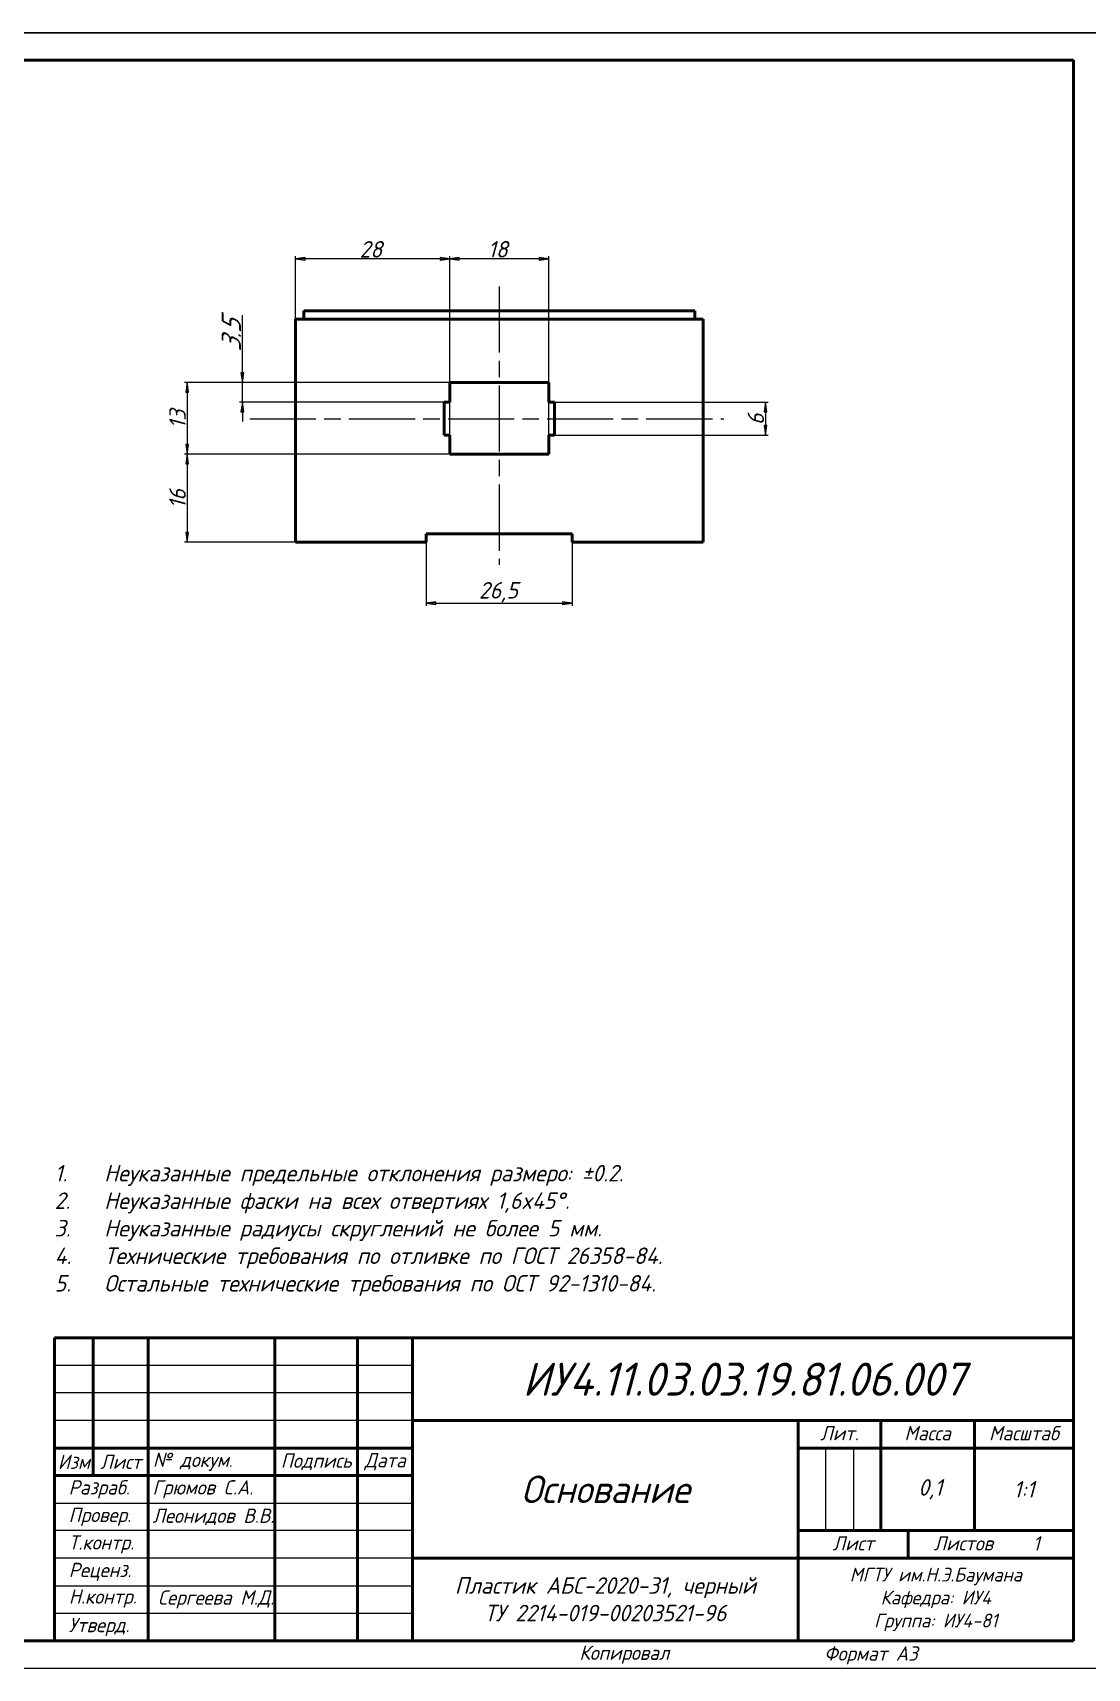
# Model space of a CAD drawing. Header units: inches. Extents: x -14 to 5184, y -66 to 1689.
# Drawn here: x 3352.1 to 3543.5, y 661.2 to 958.2 of the extents above; entities that cross this region are included whole.
import ezdxf

# ---------------------------------------------------------------- set-up
doc = ezdxf.new("R2010")
doc.units = ezdxf.units.IN
doc.header["$MEASUREMENT"] = 0
doc.linetypes.add('ACAD_ISO08W100', pattern=[36, 24, -3, 6, -3])
for name, color, linetype, lineweight in [('Видимые тонкие (ГОСТ)', 7, 'Continuous', 25), ('Видимый контур (ГОСТ)', 7, 'Continuous', 50), ('Осевая линия (ГОСТ)', 7, 'ACAD_ISO08W100', 25), ('Размер (ГОСТ)', 7, 'Continuous', 25), ('Текст', 7, 'Continuous', 15)]:
    doc.layers.add(name, color=color, linetype=linetype, lineweight=lineweight)
doc.styles.get("Standard").update_dxf_attribs({"font": 'gost_b.ttf', "oblique": 15})
doc.styles.add('Standart 3.0', font='gost_b.ttf', dxfattribs={"oblique": 15, "height": 3})
doc.dimstyles.new('Обычный (ГОСТ)', dxfattribs={"dimscale": 0.5, "dimtxt": 3.5, "dimasz": 3.5, "dimexe": 1, "dimexo": 0, "dimgap": 0.5, "dimtad": 1, "dimrnd": 1e-08, "dimtxsty": 'Standart 3.0', "dimblk": 'Filled-1', "dimblk1": 'Filled-1', "dimblk2": 'Filled-1', "dimcen": 0.09, "dimdle": 15, "dimclrd": 256, "dimclre": 256, "dimclrt": 256, "dimazin": 2, "dimtfac": 0.714286, "dimtmove": 0, "dimatfit": 3, "dimfxl": 1, "dimtolj": 1, "dimlwd": 25, "dimlwe": 25, "dimarcsym": 0})

# ---------------------------------------------------------------- blocks, each defined once
blk = doc.blocks.new('Filled-1')
at = {"color": 0}
for p, q in [((0, 0), (-1, 0.14)), ((-1, 0.14), (-1, -0.14)), ((-1, 0), (0, 0)), ((-1, -0.14), (0, 0))]:
    blk.add_line(p, q, dxfattribs=at)
at = {"color": 0, "flags": 128}
blk.add_lwpolyline([(-1, -0.14), (0, 0), (-1, 0.14), (-1, -0.14)], dxfattribs=at)
at = {"color": 0}
blk.add_solid([(-1, -0.14), (0, 0), (-1, 0.14), (-1, -0.14)], dxfattribs=at)
blk = doc.blocks.new('*D115')
at = {"layer": 'Размер (ГОСТ)', "lineweight": 25, "transparency": 16777216}
for p, q in [((3427.77, 894.72), (3379.62, 894.72)), ((3380.12, 892.97), (3380.12, 883.47)), ((3427.77, 881.72), (3379.62, 881.72))]:
    blk.add_line(p, q, dxfattribs=at)
at = {"layer": 'Размер (ГОСТ)', "lineweight": 25, "transparency": 16777216, "xscale": 1.75, "yscale": 1.75, "zscale": 1.75}
for p, rotation in [((3380.12, 894.72), 90), ((3380.12, 881.72), 270)]:
    blk.add_blockref('Filled-1', p, dxfattribs=dict(at, rotation=rotation))
at = {"layer": 'Размер (ГОСТ)', "transparency": 16777216, "insert": (3376.85, 886.33), "char_height": 3, "attachment_point": 1, "rotation": 90, "style": 'Standart 3.0'}
blk.add_mtext('\\A1;13', dxfattribs=at)
blk = doc.blocks.new('*D116')
at = {"layer": 'Размер (ГОСТ)', "lineweight": 25, "transparency": 16777216}
for p, q in [((3427.77, 881.72), (3427.77, 917.65)), ((3444.02, 917.15), (3429.52, 917.15)), ((3445.77, 881.72), (3445.77, 917.65))]:
    blk.add_line(p, q, dxfattribs=at)
at = {"layer": 'Размер (ГОСТ)', "lineweight": 25, "transparency": 16777216, "xscale": 1.75, "yscale": 1.75, "zscale": 1.75, "rotation": 180}
blk.add_blockref('Filled-1', (3427.77, 917.15), dxfattribs=at)
at = {"layer": 'Размер (ГОСТ)', "lineweight": 25, "transparency": 16777216, "xscale": 1.75, "yscale": 1.75, "zscale": 1.75}
blk.add_blockref('Filled-1', (3445.77, 917.15), dxfattribs=at)
at = {"layer": 'Размер (ГОСТ)', "transparency": 16777216, "insert": (3434.71, 920.41), "char_height": 3, "attachment_point": 1, "style": 'Standart 3.0'}
blk.add_mtext('\\A1;18', dxfattribs=at)
blk = doc.blocks.new('*D117')
at = {"layer": 'Размер (ГОСТ)', "lineweight": 25, "transparency": 16777216}
for p, q in [((3423.52, 867.22), (3423.52, 854.15)), ((3450.02, 867.22), (3450.02, 854.15)), ((3425.27, 854.65), (3448.27, 854.65))]:
    blk.add_line(p, q, dxfattribs=at)
at = {"layer": 'Размер (ГОСТ)', "lineweight": 25, "transparency": 16777216, "xscale": 1.75, "yscale": 1.75, "zscale": 1.75, "rotation": 180}
blk.add_blockref('Filled-1', (3423.52, 854.65), dxfattribs=at)
at = {"layer": 'Размер (ГОСТ)', "lineweight": 25, "transparency": 16777216, "xscale": 1.75, "yscale": 1.75, "zscale": 1.75}
blk.add_blockref('Filled-1', (3450.02, 854.65), dxfattribs=at)
at = {"layer": 'Размер (ГОСТ)', "transparency": 16777216, "insert": (3433.08, 858.49), "char_height": 3, "attachment_point": 1, "style": 'Standart 3.0'}
blk.add_mtext('\\A1;26,5', dxfattribs=at)
blk = doc.blocks.new('*D118')
at = {"layer": 'Размер (ГОСТ)', "lineweight": 25, "transparency": 16777216}
for p, q in [((3427.77, 881.72), (3379.62, 881.72)), ((3380.12, 879.97), (3380.12, 867.47)), ((3404.77, 865.72), (3379.62, 865.72))]:
    blk.add_line(p, q, dxfattribs=at)
at = {"layer": 'Размер (ГОСТ)', "lineweight": 25, "transparency": 16777216, "xscale": 1.75, "yscale": 1.75, "zscale": 1.75}
for p, rotation in [((3380.12, 881.72), 90), ((3380.12, 865.72), 270)]:
    blk.add_blockref('Filled-1', p, dxfattribs=dict(at, rotation=rotation))
at = {"layer": 'Размер (ГОСТ)', "transparency": 16777216, "insert": (3376.85, 871.83), "char_height": 3, "attachment_point": 1, "rotation": 90, "style": 'Standart 3.0'}
blk.add_mtext('\\A1;16', dxfattribs=at)
blk = doc.blocks.new('*D119')
at = {"layer": 'Размер (ГОСТ)', "lineweight": 25, "transparency": 16777216}
for p, q in [((3399.77, 906.22), (3399.77, 917.65)), ((3426.02, 917.15), (3401.52, 917.15)), ((3427.77, 894.72), (3427.77, 917.65))]:
    blk.add_line(p, q, dxfattribs=at)
at = {"layer": 'Размер (ГОСТ)', "lineweight": 25, "transparency": 16777216, "xscale": 1.75, "yscale": 1.75, "zscale": 1.75, "rotation": 180}
blk.add_blockref('Filled-1', (3399.77, 917.15), dxfattribs=at)
at = {"layer": 'Размер (ГОСТ)', "lineweight": 25, "transparency": 16777216, "xscale": 1.75, "yscale": 1.75, "zscale": 1.75}
blk.add_blockref('Filled-1', (3427.77, 917.15), dxfattribs=at)
at = {"layer": 'Размер (ГОСТ)', "transparency": 16777216, "insert": (3411.4, 920.4), "char_height": 3, "attachment_point": 1, "style": 'Standart 3.0'}
blk.add_mtext('\\A1;28', dxfattribs=at)
blk = doc.blocks.new('*D120')
at = {"layer": 'Размер (ГОСТ)', "lineweight": 25, "transparency": 16777216}
for p, q in [((3390.12, 896.47), (3390.12, 906.97)), ((3427.77, 894.72), (3389.62, 894.72)), ((3390.12, 891.13), (3390.12, 894.72)), ((3426.77, 891.13), (3389.62, 891.13)), ((3390.12, 889.38), (3390.12, 887.63))]:
    blk.add_line(p, q, dxfattribs=at)
at = {"layer": 'Размер (ГОСТ)', "lineweight": 25, "transparency": 16777216, "xscale": 1.75, "yscale": 1.75, "zscale": 1.75}
for p, rotation in [((3390.12, 894.72), 270), ((3390.12, 891.13), 90)]:
    blk.add_blockref('Filled-1', p, dxfattribs=dict(at, rotation=rotation))
at = {"layer": 'Размер (ГОСТ)', "transparency": 16777216, "insert": (3386.37, 898.47), "char_height": 3, "attachment_point": 1, "rotation": 90, "style": 'Standart 3.0'}
blk.add_mtext('\\A1; {\\fGOST type B|b0|i1|c0|p0;\\H1.16667x;3.5}', dxfattribs=at)
blk = doc.blocks.new('*D121')
at = {"layer": 'Размер (ГОСТ)', "lineweight": 25, "transparency": 16777216}
for p, q in [((3446.77, 891.13), (3485.62, 891.13)), ((3485.12, 889.38), (3485.12, 886.88)), ((3446.77, 885.13), (3485.62, 885.13))]:
    blk.add_line(p, q, dxfattribs=at)
at = {"layer": 'Размер (ГОСТ)', "lineweight": 25, "transparency": 16777216, "xscale": 1.75, "yscale": 1.75, "zscale": 1.75}
for p, rotation in [((3485.12, 891.13), 90), ((3485.12, 885.13), 270)]:
    blk.add_blockref('Filled-1', p, dxfattribs=dict(at, rotation=rotation))
at = {"layer": 'Размер (ГОСТ)', "transparency": 16777216, "insert": (3481.87, 886.99), "char_height": 3, "attachment_point": 1, "rotation": 90, "style": 'Standart 3.0'}
blk.add_mtext('\\A1;6', dxfattribs=at)

msp = doc.modelspace()

# ---------------------------------------------------------------- linework, layer by layer
at = {"layer": 'Видимые тонкие (ГОСТ)'}
for p, q in [((3126.0414, 958.2356), (3546.0414, 958.2356)), ((3546.0414, 958.2356), (3336.0414, 958.2356)), ((3126.0414, 661.2356), (3546.0414, 661.2356))]:
    msp.add_line(p, q, dxfattribs=at)
at = {"layer": 'Видимые тонкие (ГОСТ)', "transparency": 33554684}
for p, q in [((3421.0414, 716.2356), (3356.0414, 716.2356)), ((3421.0414, 711.2356), (3356.0414, 711.2356)), ((3421.0414, 706.2356), (3356.0414, 706.2356)), ((3496.029, 701.0269), (3496.029, 686.2356)), ((3501.1069, 701.0269), (3501.1069, 686.2356)), ((3356.0414, 691.2356), (3421.0414, 691.2356)), ((3421.0414, 686.2356), (3356.0414, 686.2356)), ((3421.0414, 681.2356), (3356.0414, 681.2356))]:
    msp.add_line(p, q, dxfattribs=at)
for points in [[(3356.0414, 676.2356), (3421.0414, 676.2356)], [(3356.0414, 671.2356), (3421.0414, 671.2356)]]:
    msp.add_lwpolyline(points, dxfattribs=at)
at = {"layer": 'Видимый контур (ГОСТ)'}
for p, q in [((3541.0414, 953.2356), (3327.9724, 953.2356)), ((3383.1263, 953.2356), (3371.1263, 953.2356)), ((3541.0414, 666.2356), (3541.0414, 953.2356)), ((3399.7729, 906.217), (3404.7729, 906.217)), ((3399.7729, 906.217), (3399.7729, 865.717)), ((3406.2729, 907.717), (3401.2729, 907.717)), ((3401.2729, 906.217), (3401.2729, 907.717)), ((3404.7729, 906.217), (3468.7729, 906.217)), ((3406.2729, 907.717), (3467.2729, 907.717)), ((3472.2729, 907.717), (3467.2729, 907.717)), ((3468.7729, 906.217), (3473.7729, 906.217)), ((3472.2729, 906.217), (3472.2729, 907.717)), ((3473.7729, 865.717), (3473.7729, 906.217)), ((3427.7729, 894.717), (3445.7729, 894.717)), ((3427.7729, 891.1316), (3427.7729, 894.717)), ((3445.7729, 894.717), (3445.7729, 891.1316)), ((3426.7729, 891.1316), (3427.7729, 891.1316)), ((3426.7729, 885.1316), (3426.7729, 891.1316)), ((3445.7729, 891.1316), (3446.7729, 891.1316)), ((3446.7729, 891.1316), (3446.7729, 885.1316)), ((3427.7729, 885.1316), (3426.7729, 885.1316)), ((3427.7729, 881.717), (3427.7729, 885.1316)), ((3445.7729, 885.1316), (3445.7729, 881.717)), ((3446.7729, 885.1316), (3445.7729, 885.1316)), ((3445.7729, 881.717), (3427.7729, 881.717)), ((3404.7729, 865.717), (3399.7729, 865.717)), ((3423.5209, 865.717), (3404.7729, 865.717)), ((3423.5209, 865.717), (3423.5209, 867.217)), ((3423.5209, 867.217), (3450.0209, 867.217)), ((3450.0209, 867.217), (3450.0209, 865.717)), ((3468.7729, 865.717), (3450.0209, 865.717)), ((3473.7729, 865.717), (3468.7729, 865.717)), ((3134.0414, 666.2356), (3541.0414, 666.2356))]:
    msp.add_line(p, q, dxfattribs=at)
at = {"layer": 'Видимый контур (ГОСТ)', "transparency": 33554684}
for p, q in [((3356.0414, 721.2356), (3356.0414, 666.2356)), ((3541.0414, 721.2356), (3356.0414, 721.2356)), ((3363.0414, 696.2356), (3363.0414, 721.2356)), ((3373.0414, 721.2356), (3373.0414, 666.2356)), ((3396.0414, 666.2356), (3396.0414, 721.2356)), ((3411.0414, 721.2356), (3411.0414, 666.2356)), ((3421.0414, 721.2356), (3421.0414, 666.2356)), ((3421.0414, 706.2356), (3541.0414, 706.2356)), ((3491.0414, 706.2356), (3491.0414, 666.2356)), ((3506.0414, 706.2356), (3506.0414, 686.2356)), ((3523.0414, 706.2356), (3523.0414, 686.2356)), ((3421.0414, 701.2356), (3356.0414, 701.2356)), ((3491.0414, 701.2356), (3541.0414, 701.2356)), ((3421.0414, 696.2356), (3356.0414, 696.2356)), ((3541.0414, 686.2356), (3491.0414, 686.2356)), ((3511.0414, 686.2356), (3511.0414, 681.2356)), ((3541.0414, 681.2356), (3421.0414, 681.2356))]:
    msp.add_line(p, q, dxfattribs=at)
at = {"layer": 'Осевая линия (ГОСТ)', "ltscale": 0.5}
for p, q in [((3436.7731, 912.1804), (3436.7707, 861.6112)), ((3391.4748, 888.1316), (3477.5179, 888.1316))]:
    msp.add_line(p, q, dxfattribs=at)

# ---------------------------------------------------------------- texts
at = {"layer": 'Текст', "color": 0, "transparency": 33554684, "insert": (3356.0414, 752.6494), "char_height": 3, "attachment_point": 1, "style": 'Standart 3.0'}
msp.add_mtext_dynamic_manual_height_columns('\\A1;\\pxi-3,l3,ql,t3;1.^I{\\fGOST type B|b0|i0|c204|p0;Неуказанные предельные отклонения размеро}: %%P0.2{\\fGOST type B|b0|i0|c204|p0;.}\\P2.^I{\\fGOST type B|b0|i0|c204|p0;Неуказанные фаски на всех отвертиях 1,6}x45{\\fISOCPEUR|b0|i0|c0|p0;%%D\\fISOCPEUR|b0|i0|c204|p0;.\\fGOST type B|b0|i0|c204|p0;\\P}3.^I{\\fGOST type B|b0|i0|c204|p0;Неуказанные радиусы скруглений не более 5 мм.}\\P4.^I{\\fGOST type B|b0|i0|c204|p0;Технические требования по отливке по ГОСТ 26358-84.\\P}5.^I{\\fGOST type B|b0|i0|c204|p0;Остальные технические требования по ОСТ 92-1310-84.}', width=184.342669, gutter_width=17.5, heights=[23.9293], dxfattribs=at)
at = {"layer": 'Текст', "color": 0, "transparency": 33554684}
for s, width, gutter_width, heights, insert, char_height, attachment_point in [('\\pxqc;{\\fGOST type B|b0|i0|c204|p0;ИУ4.11.03.03.19.81.06.007}', 120, 12.5, [0], (3481.2071, 713.7356), 6, 5), ('\\pxqc;{\\fGOST type B|b0|i0|c204|p0;Лит.}', 15, 17.5, [0], (3491.0414, 705.2287), 2.6, 1), ('\\pxqc;{\\fGOST type B|b0|i0|c204|p0;Масса}', 17, 17.5, [0], (3506.0414, 705.2287), 2.6, 1), ('\\pxqc;{\\fGOST type B|b0|i0|c204|p0;Масштаб}', 18, 17.5, [0], (3523.0414, 705.2287), 2.6, 1), ('\\pxqc;{\\fGOST type B|b0|i0|c204|p0;Изм}', 7, 17.5, [0], (3356.0414, 698.7356), 2.6, 4), ('\\pxqc;{\\fGOST type B|b0|i0|c204|p0;Лист}', 10, 17.5, [0], (3363.0414, 698.7356), 2.6, 4), ('\\pxi-3,l3.32143,ql,t3.32143;{\\fGOST type B|b0|i0|c204|p0;№ докум\\fGOST type A|b0|i0|c204|p0;.}', 17, 17.5, [4.7965], (3373.0414, 698.7356), 2.6, 4), ('\\pxqc;{\\fGOST type B|b0|i0|c204|p0;Подпись}', 15, 17.5, [0], (3396.0414, 698.7356), 2.6, 4), ('\\pxqc;{\\fGOST type B|b0|i0|c204|p2;Дата}', 10, 17.5, [0], (3411.0414, 698.7356), 2.6, 4), ('\\pxql;{\\fGOST type B|b0|i0|c204|p0;Разраб.}', 17, 17.5, [0], (3358.5759, 693.7356), 2.6, 4), ('{\\fGOST type B|b0|i0|c204|p0;Грюмов С.А.}', 22.960032, 17.5, [0], (3373.8127, 693.7356), 2.6, 4), ('\\pxqc;{\\fGOST type B|b0|i0|c204|p0;Основание}', 76.091048, 12.5, [23.6399], (3456.0414, 693.7356), 5, 5), ('\\pxql;{\\fGOST type B|b0|i0|c204|p0;Провер.}', 17, 17.5, [0], (3358.5759, 688.7356), 2.6, 4), ('{\\fGOST type B|b0|i0|c204|p0;Леонидов В.В.}', 24.465407, 17.5, [2.6], (3373.8127, 688.7356), 2.6, 4), ('{\\fGOST type B|b0|i0|c204|p0;Т.контр.}', 17, 17.5, [0], (3358.5759, 683.7356), 2.6, 4), ('\\pxqc;{\\fGOST type B|b0|i0|c204|p0;Лист}', 20, 17.5, [0], (3491.0414, 685.2287), 2.6, 1), ('\\pxqc;{\\fGOST type B|b0|i0|c204|p0;Листов}', 20, 17.5, [0], (3511.0414, 685.2287), 2.6, 1), ('\\pxqc;1', 20, 17.5, [0], (3524.2929, 685.2287), 2.6, 1), ('{\\fGOST type B|b0|i0|c204|p0;Реценз.}', 17, 17.5, [0], (3358.5959, 678.7356), 2.6, 4), ('\\pxqc;{\\fGOST type B|b0|i0|c204|p0;МГТУ им}.{\\fGOST type B|b0|i0|c204|p0;Н.Э.Баумана\\PКафедра}: {\\fGOST type B|b0|i0|c204|p0;ИУ4}\\P{\\fGOST type B|b0|i0|c204|p0;Группа}: {\\fGOST type B|b0|i0|c204|p0;ИУ4-81}', 50, 17.5, [0], (3516.0414, 673.7356), 2.5, 5), ('\\pxql;{\\fGOST type B|b0|i0|c204|p0;Н.контр.}', 17, 17.5, [0], (3358.6159, 673.918), 2.6, 4), ('\\pxqc;{\\fGOST type B|b0|i0|c204|p0;Сергеева М.Д.}', 23.070615, 17.5, [0], (3373.8127, 673.7356), 2.6, 4), ('{\\fGOST type B|b0|i0|c204|p0;Утверд.}', 17, 17.5, [0], (3358.5759, 668.7356), 2.6, 4), ('{\\fGOST type B|b0|i0|c204|p0;Копировал}', 17, 17.5, [0], (3451.3126, 665.3609), 2.6, 1), ('{\\fGOST type B|b0|i0|c204|p0;Формат А}3', 20, 17.5, [0], (3495.7622, 665.2287), 2.6, 1)]:
    msp.add_mtext_dynamic_manual_height_columns(s, width=width, gutter_width=gutter_width, heights=heights, dxfattribs=dict(at, insert=insert, char_height=char_height, attachment_point=attachment_point))
at = {"layer": 'Текст', "char_height": 3, "style": 'Standart 3.0'}
for s, width, insert, attachment_point in [('{\\fGOST type B|b0|i0|c204|p0;0,1}', 18, (3515.0414, 693.7356), 5), ('{\\fGOST type B|b0|i0|c204|p0;1:1}', 18, (3532.0414, 693.7356), 5), ('\\pxqc;{\\fGOST type B|b0|i0|c204|p0;Пластик АБС-2020-31}, {\\fGOST type B|b0|i0|c204|p0;черный\\PТУ 2214-019-00203521-96}', 70, (3421.0414, 673.7643), 4)]:
    msp.add_mtext_dynamic_manual_height_columns(s, width=width, gutter_width=15, heights=[0], dxfattribs=dict(at, insert=insert, attachment_point=attachment_point))

# ---------------------------------------------------------------- dimensions: what is measured, and where the dimension line sits
at = {"layer": 'Размер (ГОСТ)'}
for base, p1, p2, angle, override, picture, middle in [((3399.7729, 917.1494), (3427.7729, 894.717), (3399.7729, 906.217), 180, {"dimtxsty": 'Standart 3.0', "dimtofl": 0, "dimatfit": 1}, '*D119', (3413.7729, 917.1494)), ((3427.7729, 917.1494), (3445.7729, 881.717), (3427.7729, 881.717), 180, {"dimtxsty": 'Standart 3.0', "dimtofl": 0, "dimatfit": 1}, '*D116', (3436.7729, 917.1494)), ((3380.116, 881.717), (3427.7729, 894.717), (3427.7729, 881.717), 90, {"dimtxsty": 'Standart 3.0', "dimtofl": 0, "dimatfit": 1}, '*D115', (3380.116, 888.217)), ((3485.116, 885.1316), (3446.7729, 891.1316), (3446.7729, 885.1316), 90, {"dimtxsty": 'Standart 3.0', "dimatfit": 1}, '*D121', (3485.116, 888.1316)), ((3380.116, 865.717), (3427.7729, 881.717), (3404.7729, 865.717), 90, {"dimtxsty": 'Standart 3.0', "dimtofl": 0, "dimatfit": 1}, '*D118', (3380.116, 873.717)), ((3450.0209, 854.6494), (3423.5209, 867.217), (3450.0209, 867.217), 180, {"dimtxsty": 'Standart 3.0', "dimtofl": 0, "dimatfit": 1}, '*D117', (3436.7709, 854.6494))]:
    dim = msp.add_linear_dim(base=base, p1=p1, p2=p2, angle=angle, dimstyle='Обычный (ГОСТ)', override=override, dxfattribs=at)
    dim.commit()
    dim.dimension.update_dxf_attribs({"geometry": picture, "text_midpoint": middle, "dimtype": 160})
dim = msp.add_linear_dim(base=(3390.116, 894.717), p1=(3426.7729, 891.1316), p2=(3427.7729, 894.717), angle=270, text=' {\\fGOST type B|b0|i1|c0|p0;\\H1.16667x;3.5}', dimstyle='Обычный (ГОСТ)', override={"dimtxsty": 'Standart 3.0', "dimatfit": 1}, dxfattribs=at)
dim.commit()
dim.dimension.update_dxf_attribs({"geometry": '*D120', "text_midpoint": (3390.116, 902.5946), "dimtype": 160})

doc.saveas('drawing.dxf')
